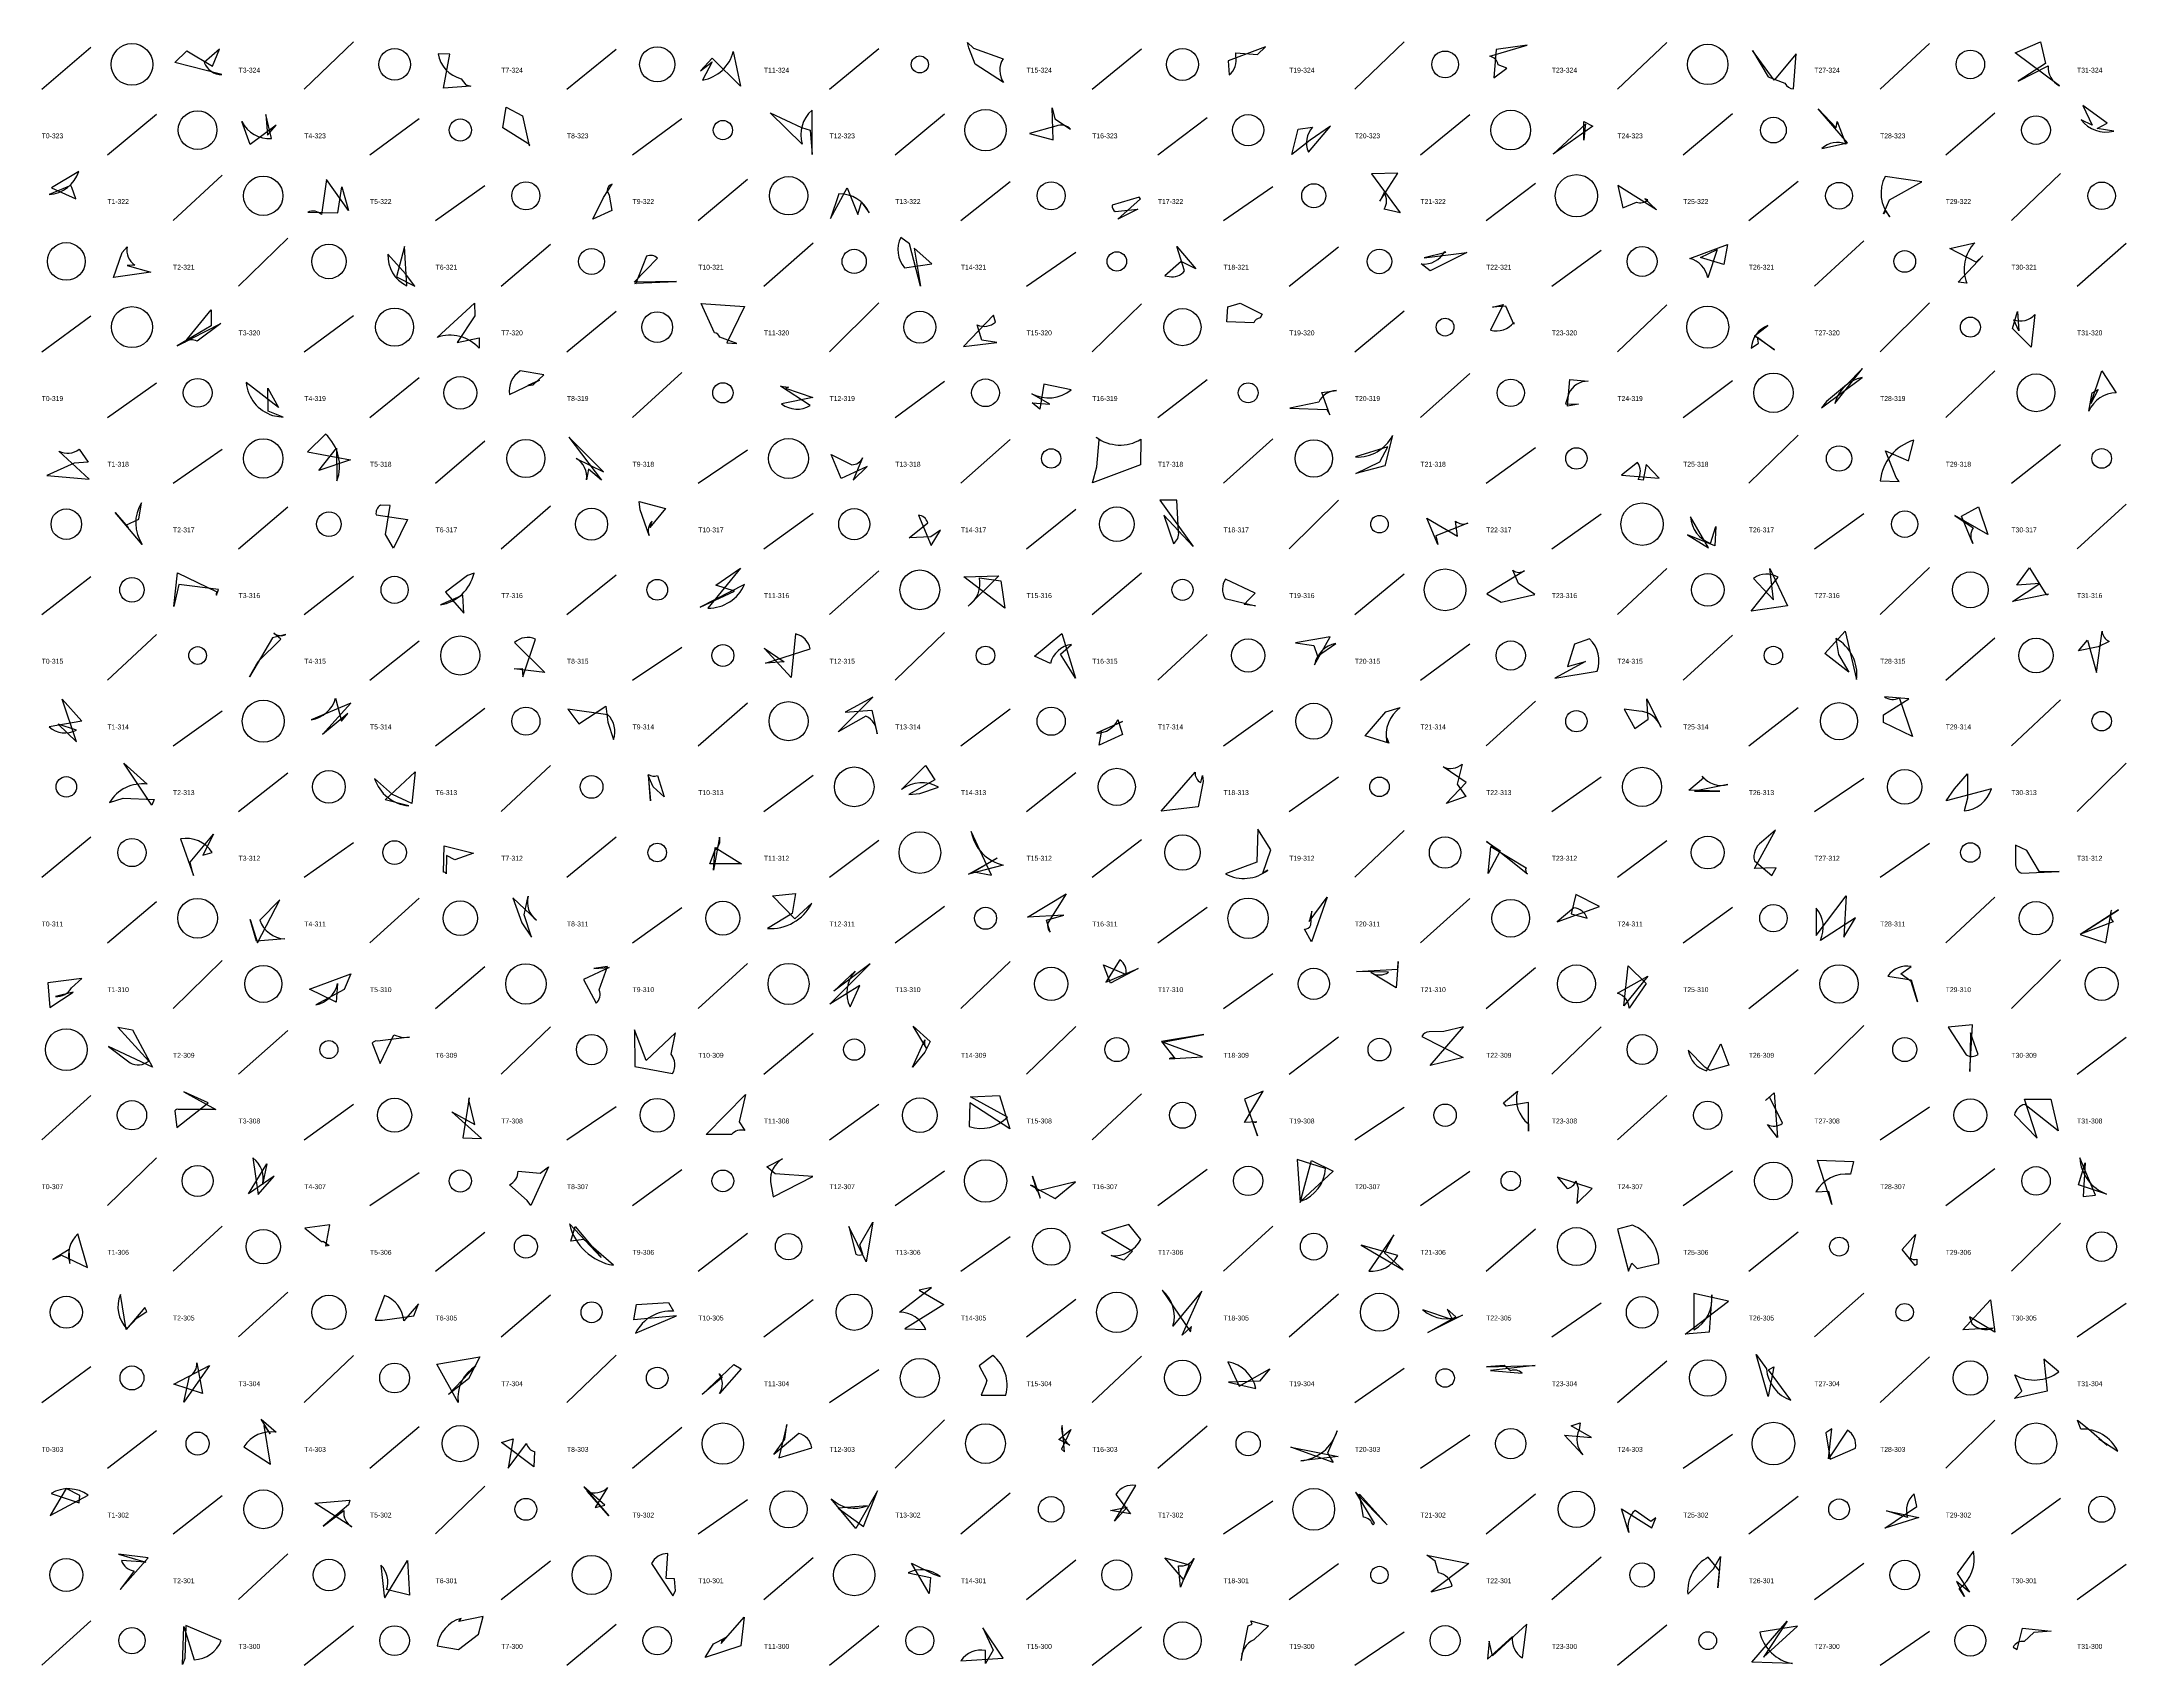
# Model space of a CAD drawing. Header units: millimetres. Extents: x -1 to 9990, y 0 to 15990.
# Drawn here: x 0 to 1270, y 12000 to 12989 of the extents above; entities that cross this region are included whole.
import ezdxf

# ---------------------------------------------------------------- set-up
doc = ezdxf.new("R2010")
doc.units = ezdxf.units.MM
doc.layers.add('TEXT', color=3, linetype='Continuous')
doc.layers.add('WALL', color=1, linetype='Continuous')

msp = doc.modelspace()

# ---------------------------------------------------------------- linework, layer by layer
for points in [[(104, 12974), (108.3, 12984.3), (98.9, 12976.1, 0.3), (109.8, 12968.8), (81.2, 12976.1), (88.5, 12983.3)], [(244.7, 12960.5), (248.6, 12981.3), (241.5, 12981.4, 0.3), (255.5, 12966.3), (258.4, 12962.6), (261.5, 12961.8)], [(401.3, 12971), (408.5, 12976.5), (402.6, 12965.5, 0.3), (421.3, 12982.9), (425.8, 12961.7), (408.5, 12978.9)], [(564.1, 12988.3), (567.6, 12984.8), (585.7, 12978.5, 0.3), (586, 12964), (568.7, 12975.1), (564.8, 12985.2)], [(745.6, 12985.7), (722.8, 12977.1), (723.5, 12968.6, 0.3), (727.4, 12980.2), (727.6, 12982), (740.7, 12981)], [(884.7, 12966.9), (892.7, 12972.7), (887.4, 12974.7, 0.3), (882.2, 12980), (905, 12986.7), (886.1, 12984.1)], [(1042.3, 12983.4), (1051.8, 12967.4), (1062, 12963.6, 0.3), (1067.3, 12960.1), (1068.9, 12981.4), (1055.4, 12965.5)], [(1220.7, 12975.6), (1204.1, 12964.8), (1222.4, 12974.2, 0.3), (1229.3, 12961.9), (1202.3, 12982.1), (1217.8, 12988.8)], [(142.9, 12938), (127.1, 12926.3), (121.9, 12940.2, 0.3), (140, 12929.8), (136.6, 12944.5), (137.5, 12932)], [(283, 12948.9), (293, 12943.6), (296.9, 12925.4, 0.3), (297.4, 12926), (296.2, 12926.9), (280.9, 12936.4)], [(468.1, 12934.9), (469.3, 12920.2), (469.3, 12947.1, 0.3), (463.4, 12926.4), (443.9, 12945.5), (462.8, 12936.6)], [(615.7, 12948.6), (617.3, 12941.9), (626.8, 12935.6, 0.3), (617.9, 12937.4), (601.8, 12933), (616.2, 12929.1)], [(1093.2, 12936.3), (1093.9, 12940.2), (1099.1, 12926.5, 0.3), (1084.6, 12923.7), (1100.1, 12927.3), (1082.2, 12948)], [(1243.5, 12950), (1249.2, 12937.9), (1242.4, 12941.3, 0.3), (1262.3, 12934.4), (1252.2, 12935.9), (1258.4, 12939.2)], [(761.7, 12920.2), (765.4, 12935.5), (774.3, 12936.7, 0.3), (771.7, 12921.6), (785.1, 12937.4), (772.7, 12928.9)], [(945, 12937.4), (920.8, 12920.3), (940.7, 12938.8, 0.3), (940.3, 12937.6), (939.6, 12928.9), (939.6, 12940.3)], [(18.3, 12900), (17.8, 12901.3), (4.6, 12895.7, 0.3), (22.6, 12909.7), (6, 12899.9), (20.8, 12893.2)], [(186.9, 12886), (173.6, 12904.9), (170.5, 12883.5, 0.3), (162.1, 12885.1), (180.5, 12884.6), (182.8, 12900.4)], [(810.2, 12908.4), (827.6, 12884.6), (817.8, 12886.8, 0.3), (817.8, 12896.9), (815.2, 12891.7), (826.2, 12908.7)], [(1125.8, 12892.6), (1145.4, 12903.5), (1123, 12906.8, 0.3), (1125.9, 12882.1), (1123.5, 12886.1), (1122.1, 12883.9)], [(335.7, 12880.7), (342.2, 12894), (347.5, 12902.1, 0.3), (344.4, 12898.1), (345.7, 12895.3), (347.3, 12886)], [(497.3, 12883.5), (499.5, 12891.1), (504.2, 12884.7, 0.3), (485.7, 12896.1), (480.5, 12881.1), (490.7, 12899.9)], [(669.5, 12893.2), (668.6, 12894.2), (652.2, 12889.2, 0.3), (654, 12885.4), (667.7, 12886.8), (655.7, 12880.7)], [(960.2, 12901.2), (963.3, 12887.6), (971.5, 12891.2, 0.3), (978.5, 12892.5), (976.7, 12893.1), (983.7, 12886.4)], [(535.3, 12840), (528.7, 12865.7), (523.4, 12869.6, 0.3), (525.6, 12851.2), (542.2, 12853.5), (531.5, 12863)], [(1010.6, 12857.5), (1020.8, 12862.2), (1015, 12845.1, 0.3), (1004, 12856.8), (1027, 12865.3), (1024.8, 12853.2)], [(1178.5, 12854.6), (1162.5, 12862.8), (1177.7, 12866.4, 0.3), (1172.9, 12841.7), (1167.6, 12842.4), (1182.5, 12858.4)], [(43.7, 12845.3), (49, 12860.4), (52, 12863.8, 0.3), (56.7, 12852.8), (52, 12852.5), (66.4, 12848.4)], [(227.4, 12840), (221.7, 12847.4), (210.9, 12859.5, 0.3), (222.4, 12840.2), (221.1, 12864.1), (216.1, 12845.7)], [(386.7, 12842.8), (361, 12842.3), (375.2, 12856.9, 0.3), (368.5, 12858.2), (361.7, 12841.2), (361.6, 12841.7)], [(694.2, 12854.9), (684.2, 12846.3), (686.9, 12845.8, 0.3), (696.2, 12849.3), (691.5, 12864.1), (703.2, 12850.6)], [(868.3, 12860.5), (845.9, 12849.2), (840.5, 12853.5, 0.3), (854.9, 12861), (855.4, 12860.4), (842.3, 12857.2)], [(253.2, 12805.6), (266.6, 12808.4), (266.5, 12802.2, 0.3), (240.9, 12808.7), (263.6, 12829.5), (263.8, 12821.9)], [(417.4, 12805.5), (423.5, 12805.1), (413.1, 12808.9, 0.3), (409.8, 12811.6), (401.7, 12829.4), (428.1, 12827.6)], [(730.1, 12829.6), (743.5, 12822.8), (742.3, 12820.6, 0.3), (738.4, 12817.7), (722, 12818.3), (722.6, 12827.3)], [(883.8, 12827.2), (890.3, 12828.8), (882.7, 12813.1, 0.3), (896.9, 12817.9), (896.8, 12816.7), (891.9, 12827.8)], [(82.5, 12803.7), (109.2, 12817.3), (94.7, 12806.4, 0.3), (87.1, 12805.7), (103.2, 12825.5), (103.3, 12815.7)], [(581.8, 12805.7), (572.7, 12807.1), (570, 12816.3, 0.3), (581, 12818.1), (579.9, 12822.3), (561.5, 12803.3)], [(1055.6, 12801.2), (1043.5, 12809.7), (1051.7, 12816, 0.3), (1041.5, 12802.1), (1045.9, 12805.3), (1045.3, 12808.9)], [(1203.7, 12824.5), (1204.5, 12812.7), (1201.4, 12819.5, 0.3), (1214.3, 12822.6), (1212, 12802.7), (1200.6, 12814.1)], [(1087.3, 12769.6), (1084.3, 12765.8), (1109.1, 12784.3, 0.3), (1092.5, 12768.5), (1109.3, 12789.9), (1099.6, 12779.9)], [(137.8, 12777.9), (144.2, 12766.1), (124.6, 12781.2, 0.3), (140.7, 12761.2), (147.2, 12760.2), (137.9, 12763.8)], [(299.5, 12779.8), (306, 12786), (291.5, 12788.3, 0.3), (285, 12773.9), (303.2, 12782.6), (296.2, 12779.4)], [(453.1, 12777.9), (469.8, 12772.2), (450.8, 12768.2, 0.3), (468.2, 12767.2), (450.1, 12779.1), (455, 12778.5)], [(603.5, 12768.8), (614.2, 12768), (603.2, 12774.4, 0.3), (627.2, 12776.8), (610.6, 12780.2), (608, 12765)], [(784.7, 12761.6), (779.9, 12775.1), (788.8, 12776.3, 0.3), (778.1, 12769.3), (760.5, 12765.7), (783, 12764.8)], [(929.6, 12766.8), (931, 12783), (942.1, 12782.1, 0.3), (930.4, 12774.5), (928.4, 12768.2), (936.3, 12768)], [(1248.3, 12768.5), (1255, 12788.3), (1263.8, 12774.9, 0.3), (1247.2, 12763.8), (1249.2, 12774.9), (1252.9, 12777.1)], [(3.2, 12724.7), (28.9, 12722.4), (10.5, 12739.5, 0.3), (22.8, 12740.7), (28.4, 12732.7), (19.7, 12732.2)], [(168.9, 12727.6), (179.7, 12741.2), (179.9, 12721.3, 0.3), (172.9, 12749.9), (161.9, 12739), (188.1, 12734.2)], [(341, 12721.7), (333.2, 12728.5), (332, 12722, 0.3), (325.6, 12735), (342.3, 12726.8), (321.1, 12747.9)], [(642.8, 12729.9), (644.3, 12746.3), (642.4, 12747.9, 0.3), (669.7, 12746.7), (669.5, 12731.2), (640.2, 12720.1)], [(815.2, 12733), (820.1, 12742), (800.4, 12735.9, 0.3), (822.9, 12749), (818.2, 12730.6), (800.6, 12725.8)], [(1123.3, 12739.7), (1137.3, 12733.5), (1140.5, 12746.2, 0.3), (1120.1, 12721.3), (1131.7, 12720.9), (1129.8, 12723.5)], [(487, 12722.8), (480.9, 12737.5), (493.6, 12731.2, 0.3), (500.1, 12735.3), (494.3, 12721.8), (502.9, 12730.2)], [(977.4, 12731.4), (975.6, 12721.7), (972.6, 12722.2, 0.3), (972.2, 12732.5), (962.5, 12724.8), (985.5, 12723)], [(51.2, 12694.4), (59.2, 12698.1), (60.8, 12708, 0.3), (61.3, 12682.7), (44.7, 12702.1), (52.6, 12692.9)], [(209.4, 12688.6), (212.3, 12706.4), (206.4, 12706.5, 0.3), (203.7, 12700.6), (222.9, 12697.8), (214.4, 12680.4)], [(380.1, 12704.5), (370.5, 12692.9), (371.9, 12696.9, 0.3), (370.1, 12688.1), (364.7, 12703.7), (363.9, 12708.8)], [(541.7, 12687.3), (528.4, 12686.6), (539.8, 12695.9, 0.3), (534.1, 12700.5), (541.8, 12682.1), (547.5, 12691.3)], [(701.5, 12681.4), (683.7, 12700.4), (689.5, 12683.3, 0.3), (692.6, 12690.3), (691.6, 12709.7), (681.1, 12709.6)], [(1185.7, 12688.7), (1165.6, 12700.2), (1176.8, 12692.8, 0.3), (1176.6, 12683.2), (1169.6, 12699.9), (1180, 12705.5)], [(843.9, 12698.6), (862.5, 12687.6), (861.4, 12696.9, 0.3), (868.9, 12695.7), (849.4, 12687.8), (850.6, 12682.6)], [(1002.7, 12688.4), (1015.4, 12680.5), (1004.5, 12699.5, 0.3), (1016.7, 12683.3), (1020, 12693.5), (1019.3, 12681.8)], [(80.5, 12644.9), (82.8, 12665.4), (106.7, 12653.7, 0.3), (106.5, 12651.7), (107.7, 12655.2), (83.5, 12658.2)], [(257.2, 12640.8), (256.5, 12651.8), (243, 12645.8, 0.3), (263.4, 12665.1), (259.4, 12663.7), (246.1, 12653.6)], [(410.8, 12657.9), (425.7, 12668.1), (405.8, 12643.8, 0.3), (428.2, 12658.3), (401.1, 12644.4), (422, 12654.1)], [(561.8, 12663), (583.2, 12663.6), (564.4, 12645, 0.3), (571.3, 12662.3), (584.4, 12660.5), (586.7, 12643.8)], [(909.7, 12652.1), (899.8, 12658.9), (896.3, 12666.9, 0.3), (903.3, 12666.5), (880.5, 12652.6), (889.2, 12647.4)], [(1063.5, 12645.2), (1041.4, 12642), (1057.9, 12662.7, 0.3), (1042.9, 12662), (1055, 12648.9), (1052.9, 12667.9)], [(1203.4, 12657.9), (1211.1, 12668.3), (1221, 12652.4, 0.3), (1222.6, 12652.3), (1200.7, 12647.8), (1217.4, 12658.9)], [(735.4, 12649.1), (739.3, 12653), (721.2, 12661.5, 0.3), (721, 12649.8), (739.5, 12645.3), (732.5, 12646.1)], [(131.8, 12611.4), (145.6, 12624.9), (141.5, 12628.6, 0.3), (148.7, 12627.8), (140.6, 12625.8), (126.7, 12602.1)], [(292.7, 12607), (293.1, 12602.1), (300.8, 12625, 0.3), (288.1, 12622.9), (306.5, 12604.6), (287.8, 12606.8)], [(452.4, 12611.2), (440.9, 12610.3), (468.2, 12619, 0.3), (459.3, 12628.1), (456.5, 12601.7), (440.2, 12619.4)], [(629.9, 12601.3), (620.7, 12615.8), (627.4, 12621.8, 0.3), (614.5, 12610.1), (604.9, 12614.6), (621.5, 12628.4)], [(775, 12621.1), (777.2, 12614.7), (788.4, 12622.4, 0.3), (775.4, 12609.4), (784.9, 12626.4), (763.9, 12622.7)], [(940.5, 12611.3), (921.9, 12601.3), (947.6, 12605.5, 0.3), (943, 12625.2), (933.9, 12622), (929.5, 12608.4)], [(1086.3, 12616.2), (1098.8, 12629.8), (1105.7, 12600.4, 0.3), (1093.1, 12625.4), (1094.6, 12615.6), (1101, 12604.9)], [(1246.4, 12624.3), (1251.9, 12604.6), (1255.3, 12629.9, 0.3), (1259.6, 12623.6), (1252.8, 12620.2), (1240.8, 12617.8)], [(12.5, 12588.5), (24.4, 12575), (4.5, 12571.5, 0.3), (21.2, 12569.5), (10.1, 12573.2), (21.2, 12562.5)], [(171.1, 12566.9), (188.4, 12586), (164.1, 12575.9, 0.3), (179, 12589), (182.7, 12575.1), (186.6, 12579.7)], [(489.5, 12580.5), (505.7, 12581.7), (508.9, 12567.2, 0.3), (502.1, 12578.1), (485.3, 12568.5), (506.4, 12589.7)], [(978.8, 12576.3), (977.9, 12588.6), (986.5, 12571.4, 0.3), (973.1, 12581.2), (964, 12582.4), (970.6, 12570.5)], [(1122.1, 12578.8), (1137.5, 12588.6), (1122.6, 12589.9, 0.3), (1131.7, 12589.4), (1139.7, 12565.7), (1122, 12574.1)], [(343.7, 12584.1), (344.9, 12574.4), (348.3, 12563.9, 0.3), (344.9, 12578.9), (320.5, 12582.4), (327.2, 12573.3)], [(645.8, 12569.3), (658.4, 12574.8), (642.7, 12567.8, 0.3), (655.7, 12576), (658.4, 12566.9), (644.2, 12560.3)], [(806.3, 12566), (818.9, 12580.7), (827.7, 12583.3, 0.3), (819.5, 12562.3), (819.4, 12564.9), (820.8, 12561.6)], [(67.1, 12523.8), (50.1, 12549.5), (64.3, 12536.6, 0.3), (41.3, 12525.5), (49.6, 12528.1), (68.5, 12527.3)], [(528.2, 12530.4), (535, 12530.9), (546.4, 12534.8, 0.3), (523.9, 12533.4), (538.5, 12548.1), (544.1, 12539.3)], [(855.6, 12524.8), (867.8, 12537.7), (853.9, 12547.1, 0.3), (865.3, 12548.9), (862.3, 12536.7), (867.7, 12529.1)], [(225.4, 12524.9), (213.8, 12530.3), (202.7, 12540.1, 0.3), (223.7, 12523.5), (209.3, 12527.2), (227.6, 12544.2)], [(369.4, 12541.9), (371, 12526.4), (369.7, 12542.6, 0.3), (375.1, 12541.9), (379.3, 12528.9), (372.5, 12535.1)], [(704.5, 12522.9), (682, 12520.1), (702.7, 12543.9, 0.3), (706.1, 12537.6), (707.1, 12542), (707.6, 12538.2)], [(1003.4, 12532.9), (1012.4, 12540.4), (1011.7, 12541.5, 0.3), (1027.3, 12536.4), (1007, 12532.4), (1022.4, 12532.3)], [(1173.3, 12543), (1173.3, 12528.2), (1171.2, 12520.3, 0.3), (1187.8, 12533.7), (1160.3, 12526.4), (1165.4, 12533.8)], [(104.7, 12506.1), (98.2, 12493.3), (103.9, 12495, 0.3), (84.5, 12503.3), (92.4, 12481.1), (90.5, 12489.1)], [(251.7, 12490.5), (246.6, 12493.2), (246.5, 12482, 0.3), (244.7, 12483), (245.2, 12499), (263.1, 12494.7)], [(426.3, 12488.1), (407.1, 12488.2), (410.3, 12496.6, 0.3), (413, 12504.4), (409.2, 12484.3), (410.3, 12498)], [(567.9, 12483.3), (578.7, 12481.3), (566.3, 12507.8, 0.3), (585.7, 12487.4), (564.7, 12481.9), (582, 12491.5)], [(740.9, 12509.2), (740.2, 12489.2), (721.3, 12482, 0.3), (747, 12484.3), (744, 12482.4), (748.8, 12496.7)], [(881.3, 12482.3), (882.9, 12498.6), (904.3, 12485.6, 0.3), (905.1, 12481.8), (880.3, 12501.8), (888.5, 12496)], [(1043.4, 12485.3), (1056.2, 12508.7), (1047.7, 12501.3, 0.3), (1043.4, 12490), (1054.1, 12481.1), (1056.7, 12485.6)], [(1209.4, 12496.3), (1202.5, 12499.5), (1202.5, 12488.4, 0.3), (1206.1, 12482.4), (1229, 12483.4), (1217.2, 12483.2)], [(131.4, 12440.1), (145.1, 12466.2), (132.8, 12453.8, 0.3), (148.1, 12442.4), (130.9, 12441.1), (127.1, 12454.3)], [(298.5, 12443.5), (293.9, 12457.1), (296.3, 12468.4, 0.3), (301.4, 12453.8), (287, 12467.4), (292.6, 12452.1)], [(459.2, 12470), (457.3, 12457.9), (442.1, 12448.7, 0.3), (469.1, 12464.1), (458.8, 12454.6), (445.3, 12468.7)], [(600.5, 12455.7), (624.1, 12469.9), (613.1, 12452.3, 0.3), (614.4, 12446.6), (612.1, 12453.8), (622.8, 12456.9)], [(783.1, 12467.8), (773.6, 12440.7), (769.3, 12448.3, 0.3), (773.2, 12450.9), (773.9, 12459.2), (772.2, 12452.9)], [(934.6, 12469.4), (931.8, 12457.6), (941.5, 12455, 0.3), (933.4, 12461.3), (923.2, 12452.7), (949, 12462.2)], [(1097.9, 12443.4), (1105.1, 12455.2), (1083.6, 12441.5, 0.3), (1081, 12461.1), (1081, 12444.5), (1099.4, 12468.6)], [(1241.8, 12445), (1257.6, 12440.1), (1260.9, 12460, 0.3), (1261.9, 12452.8), (1242, 12445.2), (1265.3, 12460.1)], [(188.3, 12421.2), (184.3, 12411.5), (167, 12402.3, 0.3), (180.3, 12415.3), (179.4, 12403.8), (163.1, 12411.7)], [(345.8, 12424.9), (330, 12417.6), (337.9, 12403.2, 0.3), (339.7, 12411.3), (344.8, 12425.6), (336.4, 12424.3)], [(504.8, 12427.3), (482.6, 12410.6), (495.5, 12422.8, 0.3), (492.5, 12401), (498.5, 12414), (480.1, 12402.6)], [(651.2, 12415.4), (646.9, 12426.7), (660.6, 12420.8, 0.3), (656.9, 12429.6), (648.3, 12416.1), (667.9, 12424.3)], [(826.3, 12428.7), (825.1, 12412.7), (809.8, 12422, 0.3), (820.5, 12422.1), (801.1, 12422.5), (826.2, 12424)], [(966.5, 12426.1), (977.5, 12415.3), (967.2, 12400.2, 0.3), (960.1, 12409.4), (978.6, 12419.7), (963.8, 12401.7)], [(1139, 12416.5), (1132.7, 12421.2), (1138.9, 12425.5, 0.3), (1124.7, 12419.8), (1138.9, 12417.4), (1142.8, 12404.1)], [(4.9, 12400.6), (19.2, 12410), (8.4, 12407.4, 0.3), (18.2, 12412.6), (24.5, 12418.3), (3.8, 12415.7)], [(67.6, 12364.3), (40.7, 12376.8), (53.8, 12366.9, 0.3), (65.2, 12368), (46.3, 12388.6), (55.3, 12387.1)], [(219.6, 12382.4), (224, 12382.5), (204.5, 12380.2, 0.3), (201.4, 12378.9), (206.3, 12366.5), (214.6, 12383.9)], [(361.2, 12387), (361.4, 12364.7), (384.4, 12360.4, 0.3), (383.4, 12372.3), (386.2, 12385.2), (368.3, 12368.4)], [(538, 12373.5), (530.6, 12364.3), (538.1, 12380.9, 0.3), (539.1, 12375.8), (530.9, 12389.2), (541.3, 12380)], [(708, 12384.2), (682.2, 12379.9), (690.6, 12369.3, 0.3), (686.9, 12369.3), (707.2, 12370.6), (682.8, 12379.5)], [(866.1, 12388.9), (854.2, 12386.1), (845.3, 12385.8, 0.3), (840.8, 12382.9), (865.9, 12370.2), (845.8, 12365.4)], [(1176.3, 12390), (1161.5, 12388.6), (1172.4, 12371.8, 0.3), (1179.7, 12372), (1175.1, 12385.2), (1174.7, 12361.6)], [(1016.2, 12362.2), (1013.3, 12364.3), (1003.1, 12374.6, 0.3), (1014.3, 12362.1), (1022.9, 12378.4), (1027.8, 12365.5)], [(86.6, 12349.3), (106, 12338.5), (83.3, 12338.6, 0.3), (81.1, 12337.7), (82.3, 12327.5), (101.5, 12342.5)], [(249.9, 12337), (263.9, 12329.3), (260.2, 12344.4, 0.3), (260.4, 12345.6), (256.6, 12321.2), (267.9, 12320.8)], [(427.4, 12341.3), (424.9, 12331), (428.4, 12325.7, 0.3), (420.3, 12323.2), (404.8, 12323.3), (428.7, 12347.7)], [(589.9, 12326.8), (565.4, 12342.5), (565.1, 12328.2, 0.3), (588.3, 12333.9), (565.9, 12346.3), (583.5, 12347)], [(732.7, 12344.8), (740.6, 12322.4), (737.6, 12331.4, 0.3), (740.3, 12331), (732.7, 12330.6), (744.1, 12349.7)], [(892.2, 12340.6), (890.6, 12342.5), (899, 12349.6, 0.3), (905.7, 12329.8), (905.8, 12325.4), (905.7, 12342.8)], [(1055.4, 12348.6), (1057.5, 12321.4), (1051.4, 12329.3, 0.3), (1060.5, 12330.1), (1052.7, 12346.2), (1050.1, 12343.9)], [(1224.1, 12344.8), (1228.4, 12325.5), (1208.2, 12341.6, 0.3), (1201.8, 12335.3), (1215.6, 12321), (1207.9, 12344.7)], [(125.9, 12287.2), (137.1, 12305.5), (134.5, 12292.8, 0.3), (128.7, 12309), (131.8, 12286.7), (141.6, 12298)], [(446.8, 12299.3), (441.8, 12303.6), (451.3, 12308.4, 0.3), (444, 12294.5), (445.7, 12285.4), (469.7, 12297.6)], [(773.6, 12307.4), (786.8, 12300.9), (767.1, 12282.6, 0.3), (782.2, 12302.6), (764.9, 12308), (766.7, 12281.9)], [(1081.9, 12307.6), (1103.8, 12306.9), (1101.9, 12299.1, 0.3), (1080.9, 12288.3), (1088.6, 12288.8), (1090.5, 12280.7)], [(1243.8, 12285.6), (1251.3, 12286.3), (1241.7, 12309.1, 0.3), (1258, 12287), (1240.8, 12292.6), (1245, 12306.1)], [(297.9, 12280.1), (295.8, 12283.1), (284.9, 12292.7, 0.3), (290.2, 12301), (303.6, 12299.7), (308.7, 12303.6)], [(606.4, 12288.7), (603.6, 12298), (608.2, 12284.4, 0.3), (602.5, 12292.5), (617.4, 12284.2), (629.9, 12294.4)], [(944.5, 12290.4), (923.4, 12297.3), (929.4, 12290.4, 0.3), (934.6, 12295), (936.1, 12290.7), (935.3, 12281.3)], [(175.5, 12268.3), (160.4, 12266.2), (170.5, 12258.2, 0.3), (171.5, 12258.3), (175.2, 12255.7), (173.1, 12255.3)], [(325.1, 12267.3), (340.9, 12248.3), (321.5, 12268.8, 0.3), (348.4, 12243.6), (330.3, 12259.3), (322.4, 12258.3)], [(502.2, 12245.7), (491.8, 12267.2), (495.9, 12250.4, 0.3), (500.2, 12250.4), (498.5, 12256.1), (506.3, 12269.8)], [(664.5, 12252.2), (659.2, 12246.8), (651.5, 12249.5, 0.3), (669.7, 12259.4), (662.3, 12268.5), (645.7, 12263.5)], [(12, 12249.7), (27.9, 12242.3), (22.1, 12262.8, 0.3), (17.2, 12244.8), (16.7, 12253.2), (6.8, 12247.2)], [(818, 12251.2), (823.7, 12262.2), (808.5, 12240.1, 0.3), (826.1, 12249.5), (803.9, 12255.9), (829.5, 12240.9)], [(968.7, 12244.9), (972, 12241.7), (985.3, 12244.8, 0.3), (969.1, 12268.1), (960.1, 12265.7), (966.8, 12240.1)], [(1133.5, 12253.3), (1141.6, 12262.4), (1138.3, 12248.2, 0.3), (1142.4, 12247.4), (1142.4, 12244.1), (1141.3, 12243.4)], [(62.8, 12217.9), (51.4, 12204.5), (48, 12225.9, 0.3), (51.8, 12204.9), (58.2, 12211.6), (64.1, 12215.5)], [(226.8, 12212.8), (229.6, 12220.2), (220.6, 12209.7, 0.3), (208.8, 12225.3), (203.1, 12210.2), (207.6, 12210.2)], [(362.3, 12219.7), (381.8, 12221), (385, 12215.7, 0.3), (361.8, 12202.3), (386.7, 12212.8), (360.7, 12210.4)], [(549.7, 12219.8), (525.9, 12204.9), (538.6, 12204.5, 0.3), (522.6, 12215.1), (542.1, 12230), (534.5, 12228.5)], [(694.9, 12201.1), (706.8, 12227.8), (689.2, 12206.6, 0.3), (682.6, 12228.4), (699.8, 12203.1), (700.4, 12206.3)], [(1027.7, 12221.8), (1006.5, 12226.5), (1006.6, 12204.3, 0.3), (1017.4, 12225.6), (1015.9, 12202.9), (1001.2, 12201.7)], [(1190, 12202.8), (1174.5, 12212.3), (1175.9, 12208.1, 0.3), (1188.9, 12205.3), (1170.4, 12204.3), (1187.2, 12222.6)], [(856.2, 12216.8), (859.6, 12210.3), (841.4, 12216.5, 0.3), (865.6, 12213.3), (844.4, 12202.7), (861.6, 12212.2)], [(102.2, 12182.6), (86.5, 12160.2), (90.1, 12176.1, 0.3), (94.5, 12184.3), (98, 12165.6), (80.5, 12171.2)], [(260, 12174.4), (247.8, 12165), (264.5, 12182.3, 0.3), (253.8, 12160.1), (240.8, 12183.4), (267, 12187.8)], [(421.6, 12183.1), (426.1, 12180.5), (413, 12165.6, 0.3), (412.8, 12177.5), (414.5, 12175.2), (402.3, 12165)], [(575.2, 12171.4), (572.4, 12164.5), (587.4, 12164.6, 0.3), (579.4, 12188.7), (571.2, 12182.4), (575.9, 12173.7)], [(741.9, 12173.1), (723.1, 12172.4), (739.7, 12168.5, 0.3), (722.7, 12184.9), (729.5, 12170), (748.2, 12180.5)], [(909.9, 12182.6), (882.7, 12179.5), (901.9, 12177.9, 0.3), (894.9, 12179.4), (891, 12182.5), (880.3, 12181.8)], [(1051.9, 12163.7), (1044.6, 12189.3), (1050.8, 12180.6, 0.3), (1065.7, 12161.4), (1052.1, 12179.9), (1055.3, 12181.8)], [(1201.8, 12162.4), (1206.3, 12166.9), (1202, 12176.9, 0.3), (1228.8, 12178.7), (1219.7, 12186.4), (1221.8, 12166.9)], [(139.2, 12140.9), (133.8, 12149.9), (142.8, 12142, 0.3), (123.2, 12133.1), (139.3, 12122.5), (135.5, 12146)], [(453.9, 12146.6), (449.1, 12126.4), (469.2, 12132.5, 0.3), (461.2, 12141.2), (446.1, 12128.3), (452.8, 12137.7)], [(621.3, 12131.7), (623.1, 12130), (621.6, 12146.1, 0.3), (626.4, 12134), (619.6, 12137.6), (627, 12143.7)], [(761.1, 12132.9), (789.8, 12127.1), (767, 12124.5, 0.3), (789.2, 12142.7), (783.4, 12129.1), (786.9, 12123.6)], [(931.8, 12145.8), (937.3, 12147.7), (936.6, 12143.5, 0.3), (939, 12128.1), (927.7, 12140.1), (944.1, 12138.8)], [(1087, 12141.5), (1089.5, 12125.5), (1105.1, 12132.3, 0.3), (1100.1, 12143.2), (1088.6, 12125.7), (1090.7, 12144)], [(1258.3, 12134), (1253.2, 12138), (1264.9, 12130.4, 0.3), (1242.2, 12143.8), (1240.3, 12149.3), (1247.1, 12143.9)], [(287.2, 12137.9), (284.2, 12120.1), (295.4, 12135.1, 0.3), (300.3, 12130.2), (299.8, 12120.8), (280.1, 12135.7)], [(14.9, 12107.6), (5.1, 12091.3), (28.3, 12103.6, 0.3), (5.7, 12104.6), (22.8, 12098.9), (23.2, 12103.4)], [(330.2, 12108.7), (345.5, 12091), (332.3, 12106, 0.3), (344.8, 12108.2), (337.2, 12096.1), (343.1, 12097.6)], [(509.1, 12106.2), (495.9, 12083.4), (481, 12101.4, 0.3), (503.1, 12097.2), (485.3, 12095.7), (500.6, 12084.6)], [(661.2, 12096.3), (653.6, 12087.8), (666.6, 12109.5, 0.3), (654.4, 12104.1), (663.3, 12092.2), (651.1, 12094.2)], [(800.5, 12105.4), (811.8, 12086.6), (811.1, 12085.3, 0.3), (805.3, 12090.2), (802.9, 12104.3), (819.6, 12085.6)], [(1122.9, 12083.6), (1142.3, 12096.8), (1140.7, 12104.4, 0.3), (1136.7, 12090), (1124, 12094), (1143.6, 12090)], [(186.9, 12097.7), (171.5, 12084.8), (184.1, 12094.2, 0.3), (188.9, 12084.4), (166.4, 12098.8), (187.7, 12100.6)], [(983.3, 12089.8), (980.4, 12087.6), (970.7, 12094.3, 0.3), (967, 12080.9), (962.5, 12095.3), (981, 12083.7)], [(46.7, 12067.7), (63.4, 12062.8), (48.6, 12063.8, 0.3), (56.4, 12057.5), (47.8, 12046.2), (64.9, 12065.5)], [(385.5, 12052.7), (380.5, 12052.8), (381.4, 12068, 0.3), (371.5, 12061.9), (384.5, 12042.3), (386.2, 12045.3)], [(699.1, 12061.1), (693.8, 12047.5), (692.6, 12060.6, 0.3), (702.1, 12065.1), (695.7, 12052.2), (684.2, 12065.5)], [(869.5, 12061.9), (846.6, 12044.7), (859.3, 12048.2, 0.3), (851, 12056.4), (849, 12063.4), (843.8, 12067.1)], [(1021.2, 12047.1), (1022.2, 12057.6), (1015.3, 12065.8, 0.3), (1002.8, 12043.3), (1018.5, 12058.7), (1022.7, 12066.2)], [(1166.6, 12051.1), (1171.4, 12041.8), (1168.2, 12046.8, 0.3), (1176.9, 12069.6), (1166.9, 12055.9), (1174.4, 12044.5)], [(222.9, 12063.9), (224.1, 12042.7), (210, 12046.1, 0.3), (206.6, 12061), (208.6, 12042.3), (209, 12041.1)], [(530, 12062.2), (543.3, 12055.6), (547.3, 12054, 0.3), (527.9, 12056.3), (541.5, 12053.4), (540.6, 12043.7)], [(268.9, 12029.8), (254.1, 12026.7), (255.6, 12028.6, 0.3), (240.9, 12011.8), (253.9, 12009.6), (266.2, 12018.9)], [(404.2, 12004.8), (409.2, 12013.1), (416.7, 12016.9, 0.3), (414, 12013.3), (428, 12029.4), (425.9, 12011.9)], [(736.6, 12027), (747.5, 12024), (738.5, 12015.6, 0.3), (730.8, 12003), (735.1, 12024.1), (737.4, 12025.1)], [(1049, 12004.9), (1069.7, 12023.9), (1046.7, 12020.1, 0.3), (1066.7, 12001), (1041.9, 12001.9), (1063.4, 12026.9)], [(85.7, 12000.5), (86.6, 12023.7), (92.9, 12003.4, 0.3), (109.4, 12015.1), (87.8, 12024.3), (87.2, 12004.2)], [(579.7, 12009.3), (574.9, 12001.1), (575, 12009, 0.3), (560, 12002.8), (585.8, 12004.3), (573.4, 12022.8)], [(881.8, 12014.7), (880.8, 12003.7), (896, 12017.6, 0.3), (902.1, 12004.5), (904.7, 12025.1), (883.9, 12005.8)], [(1224.2, 12020.8), (1213.7, 12019.9), (1207.8, 12014.5, 0.3), (1201, 12011.1), (1203.6, 12009.7), (1206.8, 12022.6)]]:
    msp.add_lwpolyline(points, format="xyb", close=True)
for centre, radius in [((55, 12975), 12.7), ((215, 12975), 9.63), ((375, 12975), 10.7), ((535, 12975), 5.2), ((695, 12975), 9.72), ((855, 12975), 8.15), ((1015, 12975), 12.3), ((1175, 12975), 8.7), ((95, 12935), 11.8), ((255, 12935), 6.76), ((575, 12935), 12.6), ((735, 12935), 9.51), ((895, 12935), 12.1), ((1055, 12935), 7.86), ((1215, 12935), 8.75), ((415, 12935), 5.87), ((135, 12895), 12), ((295, 12895), 8.55), ((455, 12895), 11.7), ((615, 12895), 8.53), ((935, 12895), 12.9), ((1255, 12895), 8.36), ((775, 12895), 7.37), ((1095, 12895), 8.18), ((15, 12855), 11.5), ((175, 12855), 10.5), ((335, 12855), 7.91), ((495, 12855), 7.38), ((655, 12855), 5.93), ((815, 12855), 7.45), ((975, 12855), 9.11), ((1135, 12855), 6.61), ((55, 12815), 12.5), ((1015, 12815), 12.8), ((215, 12815), 11.6), ((375, 12815), 9.38), ((535, 12815), 9.73), ((695, 12815), 11.3), ((855, 12815), 5.41), ((1175, 12815), 6.09), ((95, 12775), 8.78), ((255, 12775), 10), ((415, 12775), 6.17), ((575, 12775), 8.44), ((735, 12775), 6.04), ((895, 12775), 8.29), ((1055, 12775), 12), ((1215, 12775), 11.5), ((135, 12735), 12), ((295, 12735), 11.6), ((455, 12735), 12.2), ((615, 12735), 5.9), ((775, 12735), 11.4), ((935, 12735), 6.52), ((1095, 12735), 7.75), ((1255, 12735), 5.99), ((15, 12695), 9.3), ((175, 12695), 7.48), ((335, 12695), 9.79), ((495, 12695), 9.46), ((655, 12695), 10.5), ((815, 12695), 5.34), ((975, 12695), 12.9), ((1135, 12695), 8.04), ((55, 12655), 7.47), ((215, 12655), 8.26), ((535, 12655), 12.1), ((855, 12655), 12.7), ((1015, 12655), 9.93), ((1175, 12655), 10.9), ((375, 12655), 6.32), ((695, 12655), 6.45), ((255, 12615), 11.9), ((735, 12615), 10.1), ((895, 12615), 8.9), ((1215, 12615), 10.5), ((95, 12615), 5.4), ((415, 12615), 6.69), ((575, 12615), 5.69), ((1055, 12615), 5.61), ((135, 12575), 12.8), ((455, 12575), 11.9), ((775, 12575), 10.9), ((1095, 12575), 11.3), ((295, 12575), 8.58), ((615, 12575), 8.61), ((935, 12575), 6.51), ((1255, 12575), 5.94), ((15, 12535), 6.24), ((175, 12535), 9.97), ((335, 12535), 6.96), ((495, 12535), 12.1), ((655, 12535), 11.3), ((815, 12535), 5.95), ((975, 12535), 11.9), ((1135, 12535), 10.5), ((55, 12495), 8.6), ((215, 12495), 7.2), ((375, 12495), 5.66), ((535, 12495), 12.7), ((695, 12495), 10.8), ((855, 12495), 9.61), ((1015, 12495), 10), ((1175, 12495), 5.95), ((95, 12455), 12.1), ((255, 12455), 10.5), ((415, 12455), 10.3), ((575, 12455), 6.72), ((735, 12455), 12.3), ((895, 12455), 11.5), ((1055, 12455), 8.36), ((1215, 12455), 10.2), ((135, 12415), 11.3), ((295, 12415), 12.3), ((455, 12415), 12.5), ((615, 12415), 10.2), ((775, 12415), 9.52), ((935, 12415), 11.6), ((1095, 12415), 11.7), ((1255, 12415), 10.1), ((15, 12375), 12.7), ((335, 12375), 9.23), ((975, 12375), 9.1), ((175, 12375), 5.48), ((495, 12375), 6.49), ((655, 12375), 7.35), ((815, 12375), 6.96), ((1135, 12375), 7.33), ((215, 12335), 10.4), ((375, 12335), 10.3), ((535, 12335), 10.6), ((1175, 12335), 10), ((55, 12335), 8.94), ((695, 12335), 7.94), ((855, 12335), 6.8), ((1015, 12335), 8.59), ((575, 12295), 12.9), ((1055, 12295), 11.5), ((95, 12295), 9.47), ((255, 12295), 6.78), ((415, 12295), 6.65), ((735, 12295), 8.95), ((895, 12295), 5.92), ((1215, 12295), 8.7), ((135, 12255), 10.5), ((295, 12255), 7.04), ((455, 12255), 8.03), ((615, 12255), 11.3), ((775, 12255), 8.19), ((935, 12255), 11.6), ((1095, 12255), 5.75), ((1255, 12255), 9), ((15, 12215), 9.77), ((175, 12215), 10.4), ((335, 12215), 6.37), ((495, 12215), 11), ((655, 12215), 12.3), ((815, 12215), 11.6), ((975, 12215), 9.59), ((1135, 12215), 5.35), ((55, 12175), 7.29), ((215, 12175), 9.09), ((375, 12175), 6.58), ((535, 12175), 11.9), ((695, 12175), 10.9), ((855, 12175), 5.65), ((1015, 12175), 11.1), ((1175, 12175), 10.4), ((95, 12135), 7.05), ((255, 12135), 11), ((415, 12135), 12.6), ((575, 12135), 12.1), ((735, 12135), 7.39), ((895, 12135), 9.26), ((1055, 12135), 13), ((1215, 12135), 12.6), ((135, 12095), 11.8), ((455, 12095), 11.3), ((775, 12095), 12.7), ((935, 12095), 11.1), ((295, 12095), 6.66), ((615, 12095), 7.79), ((1095, 12095), 6.33), ((1255, 12095), 7.92), ((15, 12055), 10.1), ((335, 12055), 11.9), ((495, 12055), 12.6), ((175, 12055), 9.64), ((655, 12055), 9.2), ((815, 12055), 5.28), ((975, 12055), 7.44), ((1135, 12055), 8.98), ((55, 12015), 7.96), ((215, 12015), 9.07), ((375, 12015), 8.67), ((535, 12015), 8.54), ((695, 12015), 11.4), ((855, 12015), 9.15), ((1015, 12015), 5.39), ((1175, 12015), 9.45)]:
    msp.add_circle(centre, radius)
at = {"layer": 'WALL'}
for p, q in [((0, 12960), (30, 12985.5)), ((160, 12960), (190, 12988.8)), ((320, 12960), (350, 12984.2)), ((480, 12960), (510, 12984.7)), ((640, 12960), (670, 12984.5)), ((800, 12960), (830, 12988.7)), ((960, 12960), (990, 12988.4)), ((1120, 12960), (1150, 12987.8)), ((40, 12920), (70, 12944.8)), ((200, 12920), (230, 12942)), ((360, 12920), (390, 12942)), ((520, 12920), (550, 12944.9)), ((680, 12920), (710, 12942.7)), ((840, 12920), (870, 12944.4)), ((1000, 12920), (1030, 12945.1)), ((1160, 12920), (1190, 12945.6)), ((80, 12880), (110, 12907.6)), ((400, 12880), (430, 12905.2)), ((560, 12880), (590, 12903.6)), ((1040, 12880), (1070, 12903.8)), ((1200, 12880), (1230, 12908.5)), ((240, 12880), (270, 12901.2)), ((720, 12880), (750, 12900.6)), ((880, 12880), (910, 12902.6)), ((120, 12840), (150, 12869.2)), ((280, 12840), (310, 12865.6)), ((440, 12840), (470, 12866.3)), ((1080, 12840), (1110, 12867.6)), ((1240, 12840), (1270, 12866.2)), ((600, 12840), (630, 12860.6)), ((760, 12840), (790, 12864)), ((920, 12840), (950, 12861.8)), ((480, 12800), (510, 12829.8)), ((640, 12800), (670, 12829.1)), ((960, 12800), (990, 12828.5)), ((1120, 12800), (1150, 12829.8)), ((0, 12800), (30, 12821.8)), ((160, 12800), (190, 12822.1)), ((320, 12800), (350, 12824.7)), ((800, 12800), (830, 12824.9)), ((40, 12760), (70, 12781.1)), ((200, 12760), (230, 12784.4)), ((360, 12760), (390, 12787.4)), ((520, 12760), (550, 12782.1)), ((680, 12760), (710, 12783)), ((840, 12760), (870, 12786.8)), ((1000, 12760), (1030, 12782.4)), ((1160, 12760), (1190, 12788.3)), ((80, 12720), (110, 12740.7)), ((240, 12720), (270, 12745.7)), ((400, 12720), (430, 12740.3)), ((560, 12720), (590, 12746.5)), ((720, 12720), (750, 12746.9)), ((880, 12720), (910, 12741.6)), ((1040, 12720), (1070, 12749.1)), ((1200, 12720), (1230, 12743.5)), ((120, 12680), (150, 12705.5)), ((280, 12680), (310, 12706.2)), ((440, 12680), (470, 12701.7)), ((600, 12680), (630, 12704.1)), ((760, 12680), (790, 12709.7)), ((920, 12680), (950, 12701.3)), ((1080, 12680), (1110, 12701.4)), ((1240, 12680), (1270, 12707.2)), ((0, 12640), (30, 12663.2)), ((160, 12640), (190, 12663.3)), ((320, 12640), (350, 12664.1)), ((480, 12640), (510, 12666.5)), ((640, 12640), (670, 12665.3)), ((800, 12640), (830, 12664.7)), ((960, 12640), (990, 12667.9)), ((1120, 12640), (1150, 12668.5)), ((40, 12600), (70, 12627.8)), ((200, 12600), (230, 12623.9)), ((520, 12600), (550, 12629.1)), ((680, 12600), (710, 12627.8)), ((1000, 12600), (1030, 12627.3)), ((1160, 12600), (1190, 12625.7)), ((360, 12600), (390, 12620.1)), ((840, 12600), (870, 12622.2)), ((400, 12560), (430, 12586.1)), ((880, 12560), (910, 12587.1)), ((1200, 12560), (1230, 12588)), ((80, 12560), (110, 12581.4)), ((240, 12560), (270, 12582.9)), ((560, 12560), (590, 12582.5)), ((720, 12560), (750, 12581.5)), ((1040, 12560), (1070, 12583.3)), ((280, 12520), (310, 12548)), ((1240, 12520), (1270, 12549.4)), ((120, 12520), (150, 12543.6)), ((440, 12520), (470, 12542.1)), ((600, 12520), (630, 12543.7)), ((760, 12520), (790, 12541.2)), ((920, 12520), (950, 12541.2)), ((1080, 12520), (1110, 12540.2)), ((0, 12480), (30, 12504.5)), ((160, 12480), (190, 12501.1)), ((320, 12480), (350, 12504.6)), ((480, 12480), (510, 12502.5)), ((640, 12480), (670, 12502.9)), ((800, 12480), (830, 12508.4)), ((960, 12480), (990, 12502.3)), ((1120, 12480), (1150, 12500.7)), ((40, 12440), (70, 12465.1)), ((200, 12440), (230, 12467.2)), ((360, 12440), (390, 12461.5)), ((520, 12440), (550, 12462.3)), ((680, 12440), (710, 12461.7)), ((840, 12440), (870, 12467.1)), ((1000, 12440), (1030, 12461.8)), ((1160, 12440), (1190, 12467.8)), ((80, 12400), (110, 12429.2)), ((240, 12400), (270, 12425.6)), ((400, 12400), (430, 12427.5)), ((560, 12400), (590, 12428.7)), ((720, 12400), (750, 12421.3)), ((880, 12400), (910, 12425)), ((1040, 12400), (1070, 12423.8)), ((1200, 12400), (1230, 12429.7)), ((120, 12360), (150, 12386.7)), ((280, 12360), (310, 12388.8)), ((440, 12360), (470, 12384.9)), ((600, 12360), (630, 12389.1)), ((760, 12360), (790, 12382.8)), ((920, 12360), (950, 12388.9)), ((1080, 12360), (1110, 12389.6)), ((1240, 12360), (1270, 12382.6)), ((0, 12320), (30, 12347.1)), ((640, 12320), (670, 12348.1)), ((960, 12320), (990, 12347.1)), ((160, 12320), (190, 12341.8)), ((320, 12320), (350, 12340.3)), ((480, 12320), (510, 12341.8)), ((800, 12320), (830, 12340)), ((1120, 12320), (1150, 12340.2)), ((40, 12280), (70, 12309)), ((200, 12280), (230, 12300.1)), ((360, 12280), (390, 12301.9)), ((520, 12280), (550, 12301.1)), ((680, 12280), (710, 12302.2)), ((840, 12280), (870, 12300.9)), ((1000, 12280), (1030, 12301.2)), ((1160, 12280), (1190, 12302.5)), ((1200, 12240), (1230, 12269.2)), ((80, 12240), (110, 12267.4)), ((240, 12240), (270, 12263.8)), ((400, 12240), (430, 12263.2)), ((560, 12240), (590, 12261.2)), ((720, 12240), (750, 12267.4)), ((880, 12240), (910, 12265.8)), ((1040, 12240), (1070, 12263.9)), ((120, 12200), (150, 12227.3)), ((280, 12200), (310, 12225.6)), ((440, 12200), (470, 12222.8)), ((600, 12200), (630, 12223)), ((760, 12200), (790, 12226.2)), ((920, 12200), (950, 12220.8)), ((1080, 12200), (1110, 12226.6)), ((1240, 12200), (1270, 12220.6)), ((0, 12160), (30, 12182)), ((160, 12160), (190, 12188.7)), ((320, 12160), (350, 12188.8)), ((480, 12160), (510, 12180.1)), ((640, 12160), (670, 12188.3)), ((800, 12160), (830, 12180.9)), ((960, 12160), (990, 12185.5)), ((1120, 12160), (1150, 12187.8)), ((40, 12120), (70, 12142.9)), ((200, 12120), (230, 12145.4)), ((360, 12120), (390, 12145)), ((520, 12120), (550, 12149.5)), ((680, 12120), (710, 12145.8)), ((1160, 12120), (1190, 12149.2)), ((840, 12120), (870, 12140.4)), ((1000, 12120), (1030, 12140.7)), ((80, 12080), (110, 12103.4)), ((240, 12080), (270, 12109)), ((560, 12080), (590, 12105.1)), ((880, 12080), (910, 12104.4)), ((400, 12080), (430, 12101)), ((720, 12080), (750, 12100.2)), ((1040, 12080), (1070, 12103.1)), ((1200, 12080), (1230, 12101.7)), ((120, 12040), (150, 12067.8)), ((440, 12040), (470, 12065.6)), ((920, 12040), (950, 12066)), ((280, 12040), (310, 12063.7)), ((600, 12040), (630, 12064.2)), ((760, 12040), (790, 12062)), ((1080, 12040), (1110, 12062.1)), ((1240, 12040), (1270, 12061.6)), ((0, 12000), (30, 12027.1)), ((160, 12000), (190, 12024)), ((320, 12000), (350, 12025)), ((480, 12000), (510, 12024.2)), ((640, 12000), (670, 12023.4)), ((800, 12000), (830, 12020.4)), ((960, 12000), (990, 12024.6)), ((1120, 12000), (1150, 12020.8))]:
    msp.add_line(p, q, dxfattribs=at)

# ---------------------------------------------------------------- texts
at = {"layer": 'TEXT'}
for s, p in [('T3-324', (120, 12970)), ('T7-324', (280, 12970)), ('T11-324', (440, 12970)), ('T15-324', (600, 12970)), ('T19-324', (760, 12970)), ('T23-324', (920, 12970)), ('T27-324', (1080, 12970)), ('T31-324', (1240, 12970)), ('T0-323', (0, 12930)), ('T4-323', (160, 12930)), ('T8-323', (320, 12930)), ('T12-323', (480, 12930)), ('T16-323', (640, 12930)), ('T20-323', (800, 12930)), ('T24-323', (960, 12930)), ('T28-323', (1120, 12930)), ('T1-322', (40, 12890)), ('T5-322', (200, 12890)), ('T9-322', (360, 12890)), ('T13-322', (520, 12890)), ('T17-322', (680, 12890)), ('T21-322', (840, 12890)), ('T25-322', (1000, 12890)), ('T29-322', (1160, 12890)), ('T2-321', (80, 12850)), ('T6-321', (240, 12850)), ('T10-321', (400, 12850)), ('T14-321', (560, 12850)), ('T18-321', (720, 12850)), ('T22-321', (880, 12850)), ('T26-321', (1040, 12850)), ('T30-321', (1200, 12850)), ('T3-320', (120, 12810)), ('T7-320', (280, 12810)), ('T11-320', (440, 12810)), ('T15-320', (600, 12810)), ('T19-320', (760, 12810)), ('T23-320', (920, 12810)), ('T27-320', (1080, 12810)), ('T31-320', (1240, 12810)), ('T0-319', (0, 12770)), ('T4-319', (160, 12770)), ('T8-319', (320, 12770)), ('T12-319', (480, 12770)), ('T16-319', (640, 12770)), ('T20-319', (800, 12770)), ('T24-319', (960, 12770)), ('T28-319', (1120, 12770)), ('T1-318', (40, 12730)), ('T5-318', (200, 12730)), ('T9-318', (360, 12730)), ('T13-318', (520, 12730)), ('T17-318', (680, 12730)), ('T21-318', (840, 12730)), ('T25-318', (1000, 12730)), ('T29-318', (1160, 12730)), ('T2-317', (80, 12690)), ('T6-317', (240, 12690)), ('T10-317', (400, 12690)), ('T14-317', (560, 12690)), ('T18-317', (720, 12690)), ('T22-317', (880, 12690)), ('T26-317', (1040, 12690)), ('T30-317', (1200, 12690)), ('T3-316', (120, 12650)), ('T7-316', (280, 12650)), ('T11-316', (440, 12650)), ('T15-316', (600, 12650)), ('T19-316', (760, 12650)), ('T23-316', (920, 12650)), ('T27-316', (1080, 12650)), ('T31-316', (1240, 12650)), ('T0-315', (0, 12610)), ('T4-315', (160, 12610)), ('T8-315', (320, 12610)), ('T12-315', (480, 12610)), ('T16-315', (640, 12610)), ('T20-315', (800, 12610)), ('T24-315', (960, 12610)), ('T28-315', (1120, 12610)), ('T1-314', (40, 12570)), ('T5-314', (200, 12570)), ('T9-314', (360, 12570)), ('T13-314', (520, 12570)), ('T17-314', (680, 12570)), ('T21-314', (840, 12570)), ('T25-314', (1000, 12570)), ('T29-314', (1160, 12570)), ('T2-313', (80, 12530)), ('T6-313', (240, 12530)), ('T10-313', (400, 12530)), ('T14-313', (560, 12530)), ('T18-313', (720, 12530)), ('T22-313', (880, 12530)), ('T26-313', (1040, 12530)), ('T30-313', (1200, 12530)), ('T3-312', (120, 12490)), ('T7-312', (280, 12490)), ('T11-312', (440, 12490)), ('T15-312', (600, 12490)), ('T19-312', (760, 12490)), ('T23-312', (920, 12490)), ('T27-312', (1080, 12490)), ('T31-312', (1240, 12490)), ('T0-311', (0, 12450)), ('T4-311', (160, 12450)), ('T8-311', (320, 12450)), ('T12-311', (480, 12450)), ('T16-311', (640, 12450)), ('T20-311', (800, 12450)), ('T24-311', (960, 12450)), ('T28-311', (1120, 12450)), ('T1-310', (40, 12410)), ('T5-310', (200, 12410)), ('T9-310', (360, 12410)), ('T13-310', (520, 12410)), ('T17-310', (680, 12410)), ('T21-310', (840, 12410)), ('T25-310', (1000, 12410)), ('T29-310', (1160, 12410)), ('T2-309', (80, 12370)), ('T6-309', (240, 12370)), ('T10-309', (400, 12370)), ('T14-309', (560, 12370)), ('T18-309', (720, 12370)), ('T22-309', (880, 12370)), ('T26-309', (1040, 12370)), ('T30-309', (1200, 12370)), ('T3-308', (120, 12330)), ('T7-308', (280, 12330)), ('T11-308', (440, 12330)), ('T15-308', (600, 12330)), ('T19-308', (760, 12330)), ('T23-308', (920, 12330)), ('T27-308', (1080, 12330)), ('T31-308', (1240, 12330)), ('T0-307', (0, 12290)), ('T4-307', (160, 12290)), ('T8-307', (320, 12290)), ('T12-307', (480, 12290)), ('T16-307', (640, 12290)), ('T20-307', (800, 12290)), ('T24-307', (960, 12290)), ('T28-307', (1120, 12290)), ('T1-306', (40, 12250)), ('T5-306', (200, 12250)), ('T9-306', (360, 12250)), ('T13-306', (520, 12250)), ('T17-306', (680, 12250)), ('T21-306', (840, 12250)), ('T25-306', (1000, 12250)), ('T29-306', (1160, 12250)), ('T2-305', (80, 12210)), ('T6-305', (240, 12210)), ('T10-305', (400, 12210)), ('T14-305', (560, 12210)), ('T18-305', (720, 12210)), ('T22-305', (880, 12210)), ('T26-305', (1040, 12210)), ('T30-305', (1200, 12210)), ('T3-304', (120, 12170)), ('T7-304', (280, 12170)), ('T11-304', (440, 12170)), ('T15-304', (600, 12170)), ('T19-304', (760, 12170)), ('T23-304', (920, 12170)), ('T27-304', (1080, 12170)), ('T31-304', (1240, 12170)), ('T0-303', (0, 12130)), ('T4-303', (160, 12130)), ('T8-303', (320, 12130)), ('T12-303', (480, 12130)), ('T16-303', (640, 12130)), ('T20-303', (800, 12130)), ('T24-303', (960, 12130)), ('T28-303', (1120, 12130)), ('T1-302', (40, 12090)), ('T5-302', (200, 12090)), ('T9-302', (360, 12090)), ('T13-302', (520, 12090)), ('T17-302', (680, 12090)), ('T21-302', (840, 12090)), ('T25-302', (1000, 12090)), ('T29-302', (1160, 12090)), ('T2-301', (80, 12050)), ('T6-301', (240, 12050)), ('T10-301', (400, 12050)), ('T14-301', (560, 12050)), ('T18-301', (720, 12050)), ('T22-301', (880, 12050)), ('T26-301', (1040, 12050)), ('T30-301', (1200, 12050)), ('T3-300', (120, 12010)), ('T7-300', (280, 12010)), ('T11-300', (440, 12010)), ('T15-300', (600, 12010)), ('T19-300', (760, 12010)), ('T23-300', (920, 12010)), ('T27-300', (1080, 12010)), ('T31-300', (1240, 12010))]:
    msp.add_text(s, height=3, dxfattribs=at).set_placement(p)

doc.saveas('drawing.dxf')
